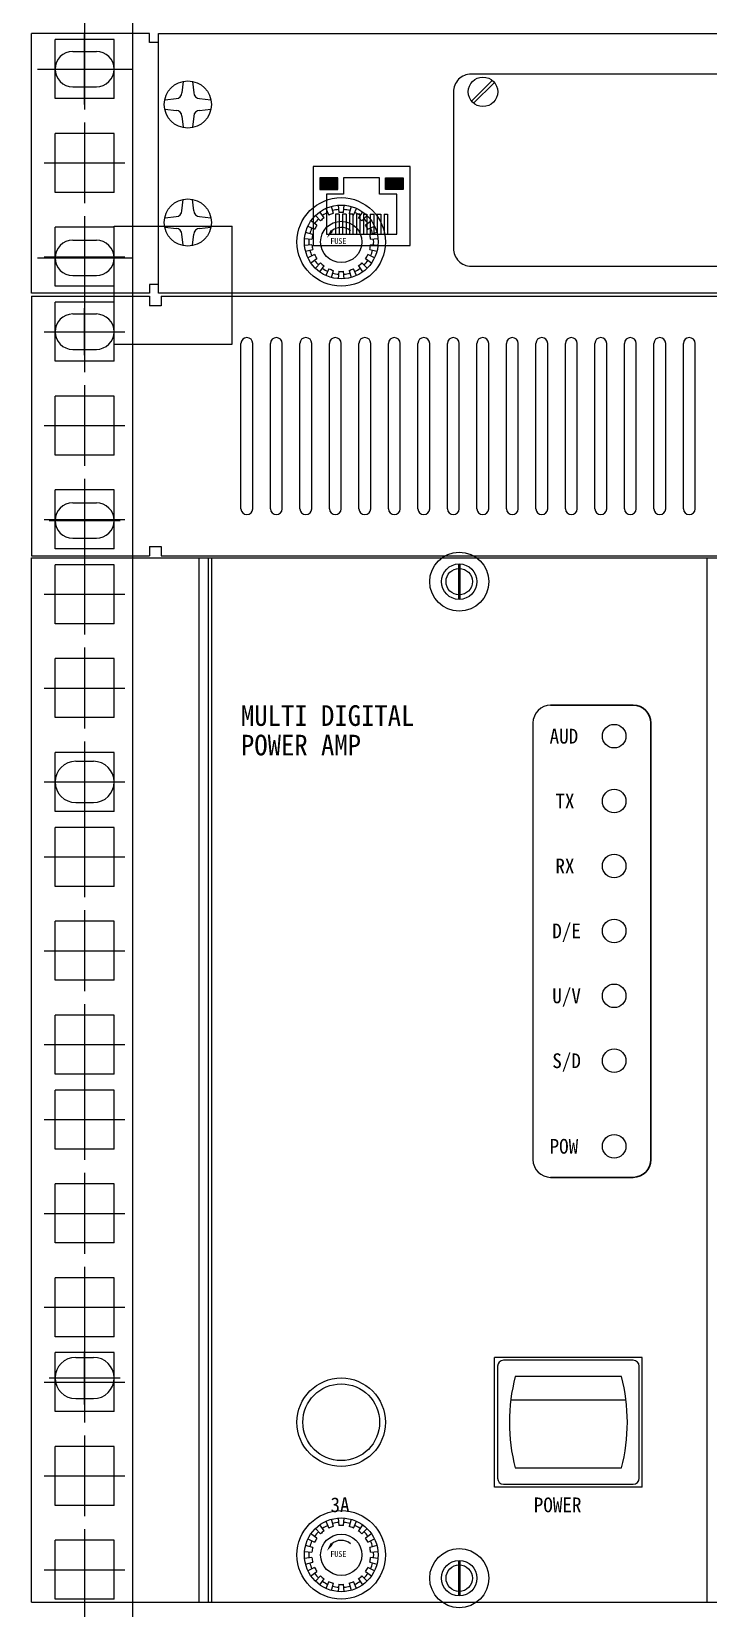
# Model space of a CAD drawing. Header units: millimetres. Extents: x 0 to 841, y 0 to 594.
# Drawn here: x 673.98 to 679.72, y 163.58 to 176.94 of the extents above; entities that cross this region are included whole.
import ezdxf
from ezdxf.enums import TextEntityAlignment as Align

# ---------------------------------------------------------------- set-up
doc = ezdxf.new("R2010")
doc.units = ezdxf.units.MM
doc.header["$LTSCALE"] = 10
doc.layers.add('LINE06', color=9, linetype='Continuous')
doc.styles.add('F1', font='GulimChe.ttf', dxfattribs={"height": 2})
doc.styles.get("Standard").update_dxf_attribs({"font": 'GulimChe.ttf'})

# ---------------------------------------------------------------- blocks, each defined once
blk = doc.blocks.new('FUSE')
for p, q in [((-197.43, 1363.48), (-196.55, 1362.59)), ((-195.94, 1363.11), (-196.66, 1364.13)), ((-195.64, 1364.72), (-195.12, 1363.58)), ((-194.37, 1363.85), (-194.7, 1365.06)), ((-193.54, 1365.26), (-193.44, 1364.02)), ((-192.64, 1364.02), (-192.54, 1365.26)), ((-191.38, 1365.06), (-191.71, 1363.85)), ((-190.96, 1363.58), (-190.44, 1364.72)), ((-189.42, 1364.13), (-190.14, 1363.11)), ((-189.53, 1362.59), (-188.65, 1363.48)), ((-197.88, 1360.29), (-199.09, 1360.61)), ((-198.68, 1361.72), (-197.55, 1361.18)), ((-197.15, 1361.87), (-198.18, 1362.58)), ((-187.89, 1362.58), (-188.92, 1361.87)), ((-188.52, 1361.18), (-187.39, 1361.72)), ((-186.99, 1360.61), (-188.2, 1360.29)), ((-199.26, 1359.62), (-198.02, 1359.51)), ((-198.02, 1358.56), (-199.26, 1358.44)), ((-199.09, 1357.46), (-197.88, 1357.77)), ((-188.2, 1357.77), (-186.99, 1357.46)), ((-188.06, 1359.51), (-186.82, 1359.62)), ((-186.82, 1358.44), (-188.06, 1358.56)), ((-197.55, 1356.89), (-198.68, 1356.35)), ((-198.18, 1355.49), (-197.15, 1356.2)), ((-196.55, 1355.47), (-197.43, 1354.58)), ((-196.66, 1353.94), (-195.94, 1354.96)), ((-190.14, 1354.96), (-189.42, 1353.94)), ((-188.65, 1354.58), (-189.53, 1355.47)), ((-188.92, 1356.2), (-187.89, 1355.49)), ((-187.39, 1356.35), (-188.52, 1356.89)), ((-195.12, 1354.49), (-195.64, 1353.35)), ((-194.7, 1353.01), (-194.37, 1354.21)), ((-193.44, 1354.05), (-193.54, 1352.8)), ((-192.54, 1352.8), (-192.64, 1354.05)), ((-191.71, 1354.21), (-191.38, 1353.01)), ((-190.44, 1353.35), (-190.96, 1354.49))]:
    blk.add_line(p, q)
for radius in [7.5, 6.25, 3.5]:
    blk.add_circle((-193.04, 1359.03), radius)
for radius, start, end in [(5.5, 134.5886, 145.4114), (5, 125.4114, 134.5886), (5.5, 114.5886, 125.4114), (5, 105.4114, 114.5886), (5.5, 94.5886, 105.4114), (5, 85.4114, 94.5886), (5.5, 74.5886, 85.4114), (5, 65.4114, 74.5886), (5.5, 54.5886, 65.4114), (5, 45.4114, 54.5886), (5.5, 34.5886, 45.4114), (5.5, 154.5886, 165.4114), (5, 165.4114, 174.5886), (5, 145.4114, 154.5886), (2.46, 49.7515, 132.9205), (5, 25.4114, 34.5886), (5, 5.4114, 14.5886), (5.5, 14.5886, 25.4114), (5.5, 174.5886, 185.4114), (5.5, 194.5886, 205.4114), (5, 185.4114, 194.5886), (5, 345.4114, 354.5886), (5.5, 334.5886, 345.4114), (5.5, 354.5886, 5.4114), (5.5, 214.5886, 225.4114), (5, 205.4114, 214.5886), (5, 225.4114, 234.5886), (5, 305.4114, 314.5886), (5.5, 314.5886, 325.4114), (5, 325.4114, 334.5886), (5.5, 234.5886, 245.4114), (5, 245.4114, 254.5886), (5.5, 254.5886, 265.4114), (5, 265.4114, 274.5886), (5.5, 274.5886, 285.4114), (5, 285.4114, 294.5886), (5.5, 294.5886, 305.4114)]:
    blk.add_arc((-193.04, 1359.03), radius, start, end)
blk.add_solid([(-194.43, 1360.77), (-194.84, 1361.05), (-195.49, 1359.67)])
at = {"style": 'F1'}
blk.add_text('FUSE', height=1, dxfattribs=at).set_placement((-194.89, 1358.67))
blk = doc.blocks.new('sw-05')
at = {"color": 7}
for p, q in [((-12, 9.5), (-12, -9.5)), ((11, 10.5), (-11, 10.5)), ((12, -9.5), (12, 9.5)), ((9, 7.75), (-9, 7.75)), ((9.77, 3.75), (-9.77, 3.75)), ((-9, -7.75), (9, -7.75)), ((-11, -10.5), (11, -10.5))]:
    blk.add_line(p, q, dxfattribs=at)
for centre, radius, start, end in [((-11, 9.5), 1, 90, 180), ((11, 9.5), 1, 0, 90), ((20.53, 0), 30.53, 165.2952, 194.7048), ((-20.53, 0), 30.53, 345.2952, 14.7048), ((-11, -9.5), 1, 180, 270), ((11, -9.5), 1, 270, 0)]:
    blk.add_arc(centre, radius, start, end, dxfattribs=at)

msp = doc.modelspace()

# ---------------------------------------------------------------- hatches: boundary and pattern name
at = {"layer": 'LINE06'}
for points in [[(676.428, 175.692), (676.428, 175.602), (676.568, 175.602), (676.568, 175.692)], [(676.983, 175.692), (676.983, 175.602), (677.123, 175.602), (677.123, 175.692)]]:
    msp.add_hatch(color=256, dxfattribs=at).paths.add_polyline_path(points)

# ---------------------------------------------------------------- linework, layer by layer
at = {"color": 7, "lineweight": 30}
for p, q in [((679.078, 171.228), (678.378, 171.228)), ((679.228, 171.078), (679.228, 167.378)), ((679.078, 167.228), (678.378, 167.228))]:
    msp.add_line(p, q, dxfattribs=at)
at = {"color": 7}
msp.add_line((678.228, 171.078), (678.228, 167.378), dxfattribs=at)
for centre, start, end in [((678.378, 171.078), 90, 180), ((678.378, 167.378), 180, 270)]:
    msp.add_arc(centre, 0.15, start, end, dxfattribs=at)
at = {"color": 7, "lineweight": 30}
for centre, start, end in [((679.078, 171.078), 0, 90), ((679.078, 167.378), 270, 0)]:
    msp.add_arc(centre, 0.15, start, end, dxfattribs=at)
at = {"layer": 'LINE06'}
for p, q in [((674.836, 130.211), (674.836, 223.661)), ((674.428, 177.596), (674.428, 176.911)), ((674.978, 176.918), (673.978, 176.918)), ((673.978, 174.718), (673.978, 176.918)), ((674.428, 176.961), (674.428, 176.276)), ((674.428, 176.318), (674.428, 176.918)), ((674.978, 176.843), (674.978, 176.918)), ((674.178, 176.368), (674.178, 176.868)), ((674.678, 176.868), (674.178, 176.868)), ((674.328, 176.768), (674.528, 176.768)), ((674.678, 176.368), (674.678, 176.868)), ((675.053, 176.843), (674.978, 176.843)), ((674.028, 176.618), (674.828, 176.618)), ((674.086, 176.618), (674.77, 176.618)), ((675.263, 176.512), (675.253, 176.418)), ((675.343, 176.512), (675.353, 176.418)), ((677.707, 176.346), (677.883, 176.522)), ((677.725, 176.328), (677.901, 176.504)), ((674.678, 176.368), (674.178, 176.368)), ((674.328, 176.468), (674.528, 176.468)), ((675.11, 176.358), (675.203, 176.368)), ((675.403, 176.368), (675.497, 176.358)), ((675.11, 176.278), (675.203, 176.268)), ((675.403, 176.268), (675.497, 176.278)), ((674.428, 176.166), (674.428, 175.481)), ((675.253, 176.218), (675.263, 176.125)), ((675.353, 176.218), (675.343, 176.125)), ((674.178, 175.573), (674.178, 176.073)), ((674.678, 176.073), (674.178, 176.073)), ((674.678, 175.573), (674.678, 176.073)), ((674.086, 175.823), (674.77, 175.823)), ((677.187, 175.793), (676.364, 175.793)), ((676.364, 175.793), (676.364, 175.123)), ((676.423, 175.697), (676.423, 175.597)), ((676.573, 175.697), (676.423, 175.697)), ((676.428, 175.692), (676.428, 175.602)), ((676.568, 175.692), (676.428, 175.692)), ((676.568, 175.602), (676.568, 175.692)), ((676.573, 175.597), (676.573, 175.697)), ((676.928, 175.697), (676.623, 175.697)), ((676.623, 175.697), (676.623, 175.559)), ((676.928, 175.559), (676.928, 175.697)), ((676.978, 175.697), (677.128, 175.697)), ((676.978, 175.597), (676.978, 175.697)), ((676.983, 175.692), (677.123, 175.692)), ((676.983, 175.602), (676.983, 175.692)), ((677.123, 175.692), (677.123, 175.602)), ((677.128, 175.697), (677.128, 175.597)), ((677.187, 175.123), (677.187, 175.793)), ((674.678, 175.573), (674.178, 175.573)), ((676.423, 175.597), (676.573, 175.597)), ((676.428, 175.602), (676.568, 175.602)), ((676.478, 175.559), (676.478, 175.218)), ((676.623, 175.559), (676.478, 175.559)), ((677.074, 175.559), (676.928, 175.559)), ((677.128, 175.597), (676.978, 175.597)), ((677.123, 175.602), (676.983, 175.602)), ((677.074, 175.218), (677.074, 175.559)), ((675.253, 175.418), (675.263, 175.512)), ((675.353, 175.418), (675.343, 175.512)), ((674.428, 175.371), (674.428, 174.686)), ((674.428, 175.318), (674.428, 174.718)), ((675.11, 175.358), (675.203, 175.368)), ((675.403, 175.368), (675.497, 175.358)), ((676.585, 175.388), (676.555, 175.388)), ((676.555, 175.388), (676.555, 175.218)), ((676.585, 175.388), (676.585, 175.218)), ((676.614, 175.388), (676.614, 175.218)), ((676.644, 175.388), (676.614, 175.388)), ((676.644, 175.388), (676.644, 175.218)), ((676.672, 175.388), (676.672, 175.218)), ((676.702, 175.388), (676.672, 175.388)), ((676.702, 175.388), (676.702, 175.218)), ((676.731, 175.388), (676.731, 175.218)), ((676.761, 175.388), (676.731, 175.388)), ((676.761, 175.388), (676.761, 175.218)), ((676.791, 175.388), (676.821, 175.388)), ((676.791, 175.388), (676.791, 175.218)), ((676.821, 175.388), (676.821, 175.218)), ((676.849, 175.388), (676.849, 175.218)), ((676.849, 175.388), (676.879, 175.388)), ((676.879, 175.388), (676.879, 175.218)), ((676.908, 175.388), (676.908, 175.218)), ((676.908, 175.388), (676.938, 175.388)), ((676.938, 175.388), (676.938, 175.218)), ((676.966, 175.388), (676.996, 175.388)), ((676.966, 175.388), (676.966, 175.218)), ((676.996, 175.388), (676.996, 175.218)), ((674.178, 174.778), (674.178, 175.278)), ((674.678, 175.278), (674.178, 175.278)), ((674.328, 175.168), (674.528, 175.168)), ((674.678, 175.286), (675.678, 175.286)), ((674.678, 174.286), (674.678, 175.286)), ((674.678, 174.778), (674.678, 175.278)), ((675.11, 175.278), (675.203, 175.268)), ((675.263, 175.125), (675.253, 175.218)), ((675.343, 175.125), (675.353, 175.218)), ((675.403, 175.268), (675.497, 175.278)), ((675.678, 174.286), (675.678, 175.286)), ((676.478, 175.218), (677.074, 175.218)), ((674.086, 175.028), (674.77, 175.028)), ((676.364, 175.123), (677.187, 175.123)), ((674.028, 175.018), (674.828, 175.018)), ((674.678, 174.778), (674.178, 174.778)), ((674.328, 174.868), (674.528, 174.868)), ((674.978, 174.793), (674.978, 174.718)), ((675.053, 174.793), (674.978, 174.793)), ((674.978, 174.718), (673.978, 174.718)), ((673.978, 174.693), (674.978, 174.693)), ((673.978, 174.693), (673.978, 172.493)), ((674.178, 174.143), (674.178, 174.643)), ((674.678, 174.643), (674.178, 174.643)), ((674.428, 174.736), (674.428, 174.051)), ((674.678, 174.143), (674.678, 174.643)), ((674.978, 174.693), (674.978, 174.613)), ((675.078, 174.693), (675.078, 174.613)), ((675.078, 174.693), (697.028, 174.693)), ((674.328, 174.543), (674.528, 174.543)), ((674.428, 174.193), (674.428, 174.593)), ((675.078, 174.613), (674.978, 174.613)), ((674.086, 174.393), (674.77, 174.393)), ((674.128, 174.393), (674.728, 174.393)), ((674.328, 174.243), (674.528, 174.243)), ((674.678, 174.286), (675.678, 174.286)), ((675.753, 172.893), (675.753, 174.293)), ((675.853, 172.893), (675.853, 174.293)), ((676.003, 172.893), (676.003, 174.293)), ((676.103, 172.893), (676.103, 174.293)), ((676.253, 172.893), (676.253, 174.293)), ((676.353, 172.893), (676.353, 174.293)), ((676.503, 172.893), (676.503, 174.293)), ((676.603, 172.893), (676.603, 174.293)), ((676.753, 172.893), (676.753, 174.293)), ((676.853, 172.893), (676.853, 174.293)), ((677.003, 172.893), (677.003, 174.293)), ((677.103, 172.893), (677.103, 174.293)), ((677.253, 172.893), (677.253, 174.293)), ((677.353, 172.893), (677.353, 174.293)), ((677.503, 172.893), (677.503, 174.293)), ((677.603, 172.893), (677.603, 174.293)), ((677.753, 172.893), (677.753, 174.293)), ((677.853, 172.893), (677.853, 174.293)), ((678.003, 172.893), (678.003, 174.293)), ((678.103, 172.893), (678.103, 174.293)), ((678.253, 172.893), (678.253, 174.293)), ((678.353, 172.893), (678.353, 174.293)), ((678.503, 172.893), (678.503, 174.293)), ((678.603, 172.893), (678.603, 174.293)), ((678.753, 172.893), (678.753, 174.293)), ((678.853, 172.893), (678.853, 174.293)), ((679.003, 172.893), (679.003, 174.293)), ((679.103, 172.893), (679.103, 174.293)), ((679.253, 172.893), (679.253, 174.293)), ((679.353, 172.893), (679.353, 174.293)), ((679.503, 172.893), (679.503, 174.293)), ((679.603, 172.893), (679.603, 174.293)), ((674.678, 174.143), (674.178, 174.143)), ((674.178, 173.348), (674.178, 173.848)), ((674.678, 173.848), (674.178, 173.848)), ((674.428, 173.941), (674.428, 173.256)), ((674.678, 173.348), (674.678, 173.848)), ((674.086, 173.598), (674.77, 173.598)), ((674.678, 173.348), (674.178, 173.348)), ((674.178, 172.553), (674.178, 173.053)), ((674.678, 173.053), (674.178, 173.053)), ((674.428, 173.146), (674.428, 172.461)), ((674.678, 172.553), (674.678, 173.053)), ((674.328, 172.943), (674.528, 172.943)), ((674.428, 172.993), (674.428, 172.593)), ((674.086, 172.803), (674.77, 172.803)), ((674.128, 172.793), (674.728, 172.793)), ((674.328, 172.643), (674.528, 172.643)), ((673.978, 172.493), (674.978, 172.493)), ((674.678, 172.553), (674.178, 172.553)), ((674.428, 172.511), (674.428, 171.826)), ((674.978, 172.573), (674.978, 172.493)), ((674.978, 172.573), (675.078, 172.573)), ((675.078, 172.573), (675.078, 172.493)), ((675.078, 172.493), (697.028, 172.493)), ((673.978, 163.628), (673.978, 172.478)), ((673.978, 172.478), (675.478, 172.478)), ((673.978, 172.478), (698.128, 172.478)), ((674.178, 171.918), (674.178, 172.418)), ((674.678, 172.418), (674.178, 172.418)), ((674.678, 171.918), (674.678, 172.418)), ((675.398, 163.628), (675.398, 172.478)), ((675.478, 163.628), (675.478, 172.478)), ((675.503, 172.478), (679.703, 172.478)), ((675.503, 172.478), (675.503, 163.628)), ((675.503, 172.478), (679.703, 172.478)), ((675.503, 172.478), (675.503, 163.628)), ((677.598, 172.425), (677.598, 172.125)), ((677.603, 172.478), (679.703, 172.478)), ((677.603, 172.478), (679.703, 172.478)), ((677.608, 172.425), (677.608, 172.125)), ((679.703, 172.478), (679.703, 163.628)), ((679.703, 172.478), (679.703, 163.628)), ((674.086, 172.168), (674.77, 172.168)), ((674.678, 171.918), (674.178, 171.918)), ((674.428, 171.716), (674.428, 171.031)), ((674.178, 171.123), (674.178, 171.623)), ((674.678, 171.623), (674.178, 171.623)), ((674.678, 171.123), (674.678, 171.623)), ((674.086, 171.373), (674.77, 171.373)), ((674.678, 171.123), (674.178, 171.123)), ((674.428, 170.921), (674.428, 170.236)), ((674.178, 170.328), (674.178, 170.828)), ((674.678, 170.828), (674.178, 170.828)), ((674.353, 170.753), (674.503, 170.753)), ((674.428, 170.803), (674.428, 170.353)), ((674.678, 170.328), (674.678, 170.828)), ((674.086, 170.578), (674.77, 170.578)), ((674.128, 170.578), (674.728, 170.578)), ((674.353, 170.403), (674.503, 170.403)), ((674.678, 170.328), (674.178, 170.328)), ((674.428, 170.286), (674.428, 169.601)), ((674.178, 169.693), (674.178, 170.193)), ((674.678, 170.193), (674.178, 170.193)), ((674.678, 169.693), (674.678, 170.193)), ((674.086, 169.943), (674.77, 169.943)), ((674.678, 169.693), (674.178, 169.693)), ((674.428, 169.491), (674.428, 168.806)), ((674.178, 168.898), (674.178, 169.398)), ((674.678, 169.398), (674.178, 169.398)), ((674.678, 168.898), (674.678, 169.398)), ((674.086, 169.148), (674.77, 169.148)), ((674.678, 168.898), (674.178, 168.898)), ((674.428, 168.696), (674.428, 168.011)), ((674.178, 168.103), (674.178, 168.603)), ((674.678, 168.603), (674.178, 168.603)), ((674.678, 168.103), (674.678, 168.603)), ((674.086, 168.353), (674.77, 168.353)), ((674.678, 168.103), (674.178, 168.103)), ((674.178, 167.468), (674.178, 167.968)), ((674.678, 167.968), (674.178, 167.968)), ((674.428, 168.061), (674.428, 167.376)), ((674.678, 167.468), (674.678, 167.968)), ((674.086, 167.718), (674.77, 167.718)), ((674.678, 167.468), (674.178, 167.468)), ((674.178, 166.673), (674.178, 167.173)), ((674.678, 167.173), (674.178, 167.173)), ((674.428, 167.266), (674.428, 166.581)), ((674.678, 166.673), (674.678, 167.173)), ((674.086, 166.923), (674.77, 166.923)), ((674.678, 166.673), (674.178, 166.673)), ((674.178, 165.878), (674.178, 166.378)), ((674.678, 166.378), (674.178, 166.378)), ((674.428, 166.471), (674.428, 165.786)), ((674.678, 165.878), (674.678, 166.378)), ((674.086, 166.128), (674.77, 166.128)), ((674.678, 165.878), (674.178, 165.878)), ((674.428, 165.836), (674.428, 165.151)), ((674.178, 165.243), (674.178, 165.743)), ((674.678, 165.743), (674.178, 165.743)), ((674.353, 165.703), (674.503, 165.703)), ((674.428, 165.303), (674.428, 165.753)), ((674.678, 165.243), (674.678, 165.743)), ((679.153, 165.703), (677.903, 165.703)), ((677.903, 164.603), (677.903, 165.703)), ((679.153, 165.703), (677.903, 165.703)), ((677.903, 164.603), (677.903, 165.703)), ((679.153, 165.703), (677.903, 165.703)), ((677.903, 164.603), (677.903, 165.703)), ((679.153, 165.703), (677.903, 165.703)), ((677.903, 164.603), (677.903, 165.703)), ((679.153, 164.603), (679.153, 165.703)), ((679.153, 164.603), (679.153, 165.703)), ((679.153, 164.603), (679.153, 165.703)), ((679.153, 164.603), (679.153, 165.703)), ((674.086, 165.493), (674.77, 165.493)), ((674.128, 165.528), (674.728, 165.528)), ((674.353, 165.353), (674.503, 165.353)), ((674.678, 165.243), (674.178, 165.243)), ((674.428, 165.041), (674.428, 164.356)), ((674.178, 164.448), (674.178, 164.948)), ((674.678, 164.948), (674.178, 164.948)), ((674.678, 164.448), (674.678, 164.948)), ((674.086, 164.698), (674.77, 164.698)), ((679.153, 164.603), (677.903, 164.603)), ((679.153, 164.603), (677.903, 164.603)), ((679.153, 164.603), (677.903, 164.603)), ((679.153, 164.603), (677.903, 164.603)), ((674.678, 164.448), (674.178, 164.448)), ((674.428, 164.246), (674.428, 163.561)), ((674.178, 163.653), (674.178, 164.153)), ((674.678, 164.153), (674.178, 164.153)), ((674.678, 163.653), (674.678, 164.153)), ((677.598, 163.982), (677.598, 163.682)), ((677.608, 163.982), (677.608, 163.682)), ((674.086, 163.903), (674.77, 163.903)), ((673.978, 163.628), (698.128, 163.628)), ((673.978, 163.628), (675.478, 163.628)), ((674.678, 163.653), (674.178, 163.653)), ((674.428, 163.611), (674.428, 162.926)), ((675.503, 163.628), (679.703, 163.628)), ((675.503, 163.628), (679.703, 163.628))]:
    msp.add_line(p, q, dxfattribs=at)
msp.add_lwpolyline([(675.053, 176.918), (697.053, 176.918), (697.053, 174.718), (675.053, 174.718)], close=True, dxfattribs=at)
msp.add_lwpolyline([(680.1, 176.575), (677.704, 176.575, 0.414214), (677.554, 176.425), (677.554, 175.098, 0.414214), (677.704, 174.948), (680.1, 174.948, 0.414214), (680.25, 175.098), (680.25, 176.425, 0.414214)], format="xyb", close=True, dxfattribs=at)
for centre, radius in [((675.303, 176.318), 0.2), ((677.804, 176.425), 0.125), ((675.303, 175.318), 0.2), ((677.603, 172.275), 0.25), ((677.603, 172.275), 0.15), ((677.603, 172.275), 0.112), ((677.603, 172.275), 0.112), ((678.916, 170.966), 0.1), ((678.916, 170.966), 0.1), ((678.916, 170.416), 0.1), ((678.916, 170.416), 0.1), ((678.916, 170.416), 0.1), ((678.916, 170.416), 0.1), ((678.916, 169.866), 0.1), ((678.916, 169.866), 0.1), ((678.916, 169.866), 0.1), ((678.916, 169.866), 0.1), ((678.916, 169.316), 0.1), ((678.916, 169.316), 0.1), ((678.916, 169.316), 0.1), ((678.916, 169.316), 0.1), ((678.916, 168.766), 0.1), ((678.916, 168.766), 0.1), ((678.916, 168.766), 0.1), ((678.916, 168.766), 0.1), ((678.916, 168.216), 0.1), ((678.916, 168.216), 0.1), ((678.916, 168.216), 0.1), ((678.916, 168.216), 0.1), ((678.916, 167.491), 0.1), ((678.916, 167.491), 0.1), ((678.916, 167.491), 0.1), ((678.916, 167.491), 0.1), ((676.603, 165.153), 0.375), ((676.603, 165.153, -0.1), 0.325), ((677.603, 163.832), 0.25), ((677.603, 163.832), 0.15), ((677.603, 163.832), 0.112), ((677.603, 163.832), 0.112)]:
    msp.add_circle(centre, radius, dxfattribs=at)
for centre, radius, start, end in [((674.328, 176.618), 0.15, 90, 270), ((674.528, 176.618), 0.15, 270, 90), ((675.203, 176.418), 0.05, 270, 0), ((675.403, 176.418), 0.05, 180, 270), ((675.203, 176.218), 0.05, 0, 90), ((675.403, 176.218), 0.05, 90, 180), ((675.203, 175.418), 0.05, 270, 0), ((675.403, 175.418), 0.05, 180, 270), ((674.328, 175.018), 0.15, 90, 270), ((674.528, 175.018), 0.15, 270, 90), ((675.203, 175.218), 0.05, 0, 90), ((675.403, 175.218), 0.05, 90, 180), ((674.328, 174.393), 0.15, 90, 270), ((674.528, 174.393), 0.15, 270, 90), ((675.803, 174.293), 0.05, 0, 180), ((676.053, 174.293), 0.05, 0, 180), ((676.303, 174.293), 0.05, 0, 180), ((676.553, 174.293), 0.05, 0, 180), ((676.803, 174.293), 0.05, 0, 180), ((677.053, 174.293), 0.05, 0, 180), ((677.303, 174.293), 0.05, 0, 180), ((677.553, 174.293), 0.05, 0, 180), ((677.803, 174.293), 0.05, 0, 180), ((678.053, 174.293), 0.05, 0, 180), ((678.303, 174.293), 0.05, 0, 180), ((678.553, 174.293), 0.05, 0, 180), ((678.803, 174.293), 0.05, 0, 180), ((679.053, 174.293), 0.05, 0, 180), ((679.303, 174.293), 0.05, 0, 180), ((679.553, 174.293), 0.05, 0, 180), ((674.328, 172.793), 0.15, 90, 270), ((674.528, 172.793), 0.15, 270, 90), ((675.803, 172.893), 0.05, 180, 0), ((676.053, 172.893), 0.05, 180, 0), ((676.303, 172.893), 0.05, 180, 0), ((676.553, 172.893), 0.05, 180, 0), ((676.803, 172.893), 0.05, 180, 0), ((677.053, 172.893), 0.05, 180, 0), ((677.303, 172.893), 0.05, 180, 0), ((677.553, 172.893), 0.05, 180, 0), ((677.803, 172.893), 0.05, 180, 0), ((678.053, 172.893), 0.05, 180, 0), ((678.303, 172.893), 0.05, 180, 0), ((678.553, 172.893), 0.05, 180, 0), ((678.803, 172.893), 0.05, 180, 0), ((679.053, 172.893), 0.05, 180, 0), ((679.303, 172.893), 0.05, 180, 0), ((679.553, 172.893), 0.05, 180, 0), ((674.353, 170.578), 0.175, 90, 270), ((674.503, 170.578), 0.175, 270, 90), ((674.353, 165.528), 0.175, 90, 270), ((674.503, 165.528), 0.175, 270, 90)]:
    msp.add_arc(centre, radius, start, end, dxfattribs=at)

# ---------------------------------------------------------------- block references
at = {"layer": 'LINE06', "xscale": 0.04999999999995453, "yscale": 0.04999999999995453, "zscale": 0.04999999999995453}
for name, p in [('FUSE', (686.255, 107.202)), ('sw-05', (678.528, 165.153)), ('FUSE', (686.255, 96.078))]:
    msp.add_blockref(name, p, dxfattribs=at)

# ---------------------------------------------------------------- texts
at = {"color": 7}
for s, p in [('AUD', (678.369, 170.966, 0.05)), ('TX', (678.418, 170.416, 0.05)), ('RX', (678.418, 169.866, 0.05)), ('D/E', (678.392, 169.316, 0.05)), ('U/V', (678.392, 168.766, 0.05)), ('S/D', (678.392, 168.216, 0.05)), ('POW', (678.369, 167.491, 0.05)), ('3A', (676.512, 164.454, 0.05)), ('POWER', (678.235, 164.453, 0.05))]:
    msp.add_text(s, height=0.125, dxfattribs=at).set_placement(p, align=Align.MIDDLE_LEFT)
at = {"layer": 'LINE06'}
for s, p in [('MULTI DIGITAL', (675.753, 171.053)), ('POWER AMP', (675.753, 170.803))]:
    msp.add_text(s, height=0.175, dxfattribs=at).set_placement(p)
for s, p in [('3A', (676.512, 164.454, 0.05)), ('POWER', (678.235, 164.453, 0.05))]:
    msp.add_text(s, height=0.125, dxfattribs=at).set_placement(p, align=Align.MIDDLE_LEFT)

doc.saveas('drawing.dxf')
